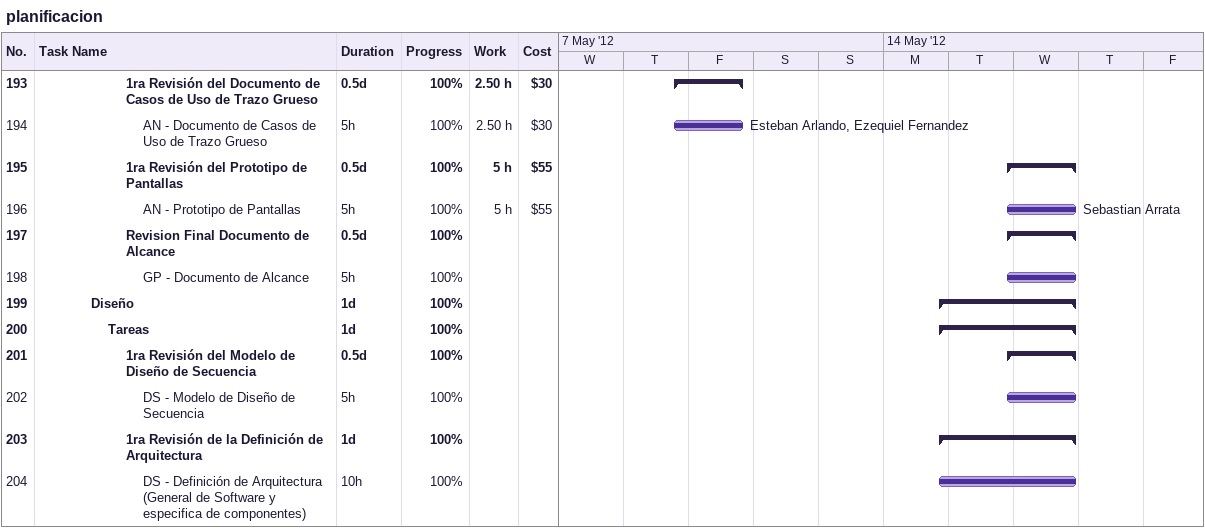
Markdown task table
planificacion

| ID | Level | Task | Duration | Start | Finish | Resources | % complete | Work (h) | Cost ($) |
|---|---|---|---|---|---|---|---|---|---|
| 193 | 6 | **1ra Revisión del Documento de Casos de Uso de Trazo Grueso** | 0.5d | 2012-05-10 | 2012-05-11 |  | 100 | 2.50 | 30 |
| 194 | 7 | AN - Documento de Casos de Uso de Trazo Grueso | 5h | 2012-05-10 | 2012-05-11 | Esteban Arlando, Ezequiel Fernandez | 100 | 2.50 | 30 |
| 195 | 6 | **1ra Revisión del Prototipo de Pantallas** | 0.5d | 2012-05-15 | 2012-05-16 |  | 100 | 5 | 55 |
| 196 | 7 | AN - Prototipo de Pantallas | 5h | 2012-05-15 | 2012-05-16 | Sebastian Arrata | 100 | 5 | 55 |
| 197 | 6 | **Revision Final Documento de Alcance** | 0.5d | 2012-05-15 | 2012-05-16 |  | 100 |  |  |
| 198 | 7 | GP - Documento de Alcance | 5h | 2012-05-15 | 2012-05-16 |  | 100 |  |  |
| 199 | 4 | **Diseño** | 1d | 2012-05-14 | 2012-05-16 |  | 100 |  |  |
| 200 | 5 | **Tareas** | 1d | 2012-05-14 | 2012-05-16 |  | 100 |  |  |
| 201 | 6 | **1ra Revisión del Modelo de Diseño de Secuencia** | 0.5d | 2012-05-15 | 2012-05-16 |  | 100 |  |  |
| 202 | 7 | DS - Modelo de Diseño de Secuencia | 5h | 2012-05-15 | 2012-05-16 |  | 100 |  |  |
| 203 | 6 | **1ra Revisión de la Definición de Arquitectura** | 1d | 2012-05-14 | 2012-05-16 |  | 100 |  |  |
| 204 | 7 | DS - Definición de Arquitectura (General de Software y especifica de componentes) | 10h | 2012-05-14 | 2012-05-16 |  | 100 |  |  |
